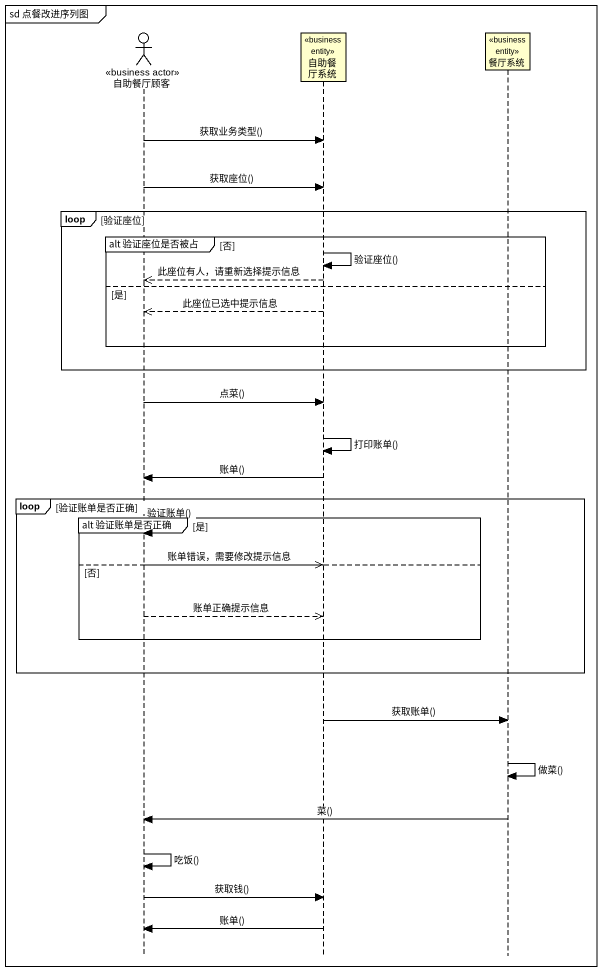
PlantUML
@startuml
mainframe sd 点餐改进序列图
hide footbox
actor 自助餐厅顾客 <<business actor>>
participant 自助餐厅系统 <<business entity>>
participant 餐厅系统 <<business entity>>

自助餐厅顾客 -> 自助餐厅系统 : 获取业务类型()
自助餐厅顾客 -> 自助餐厅系统 : 获取座位()
loop 验证座位
  group alt 验证座位是否被占 [否]
    自助餐厅系统 -> 自助餐厅系统 : 验证座位()
    自助餐厅系统 -->> 自助餐厅顾客 : 此座位有人，请重新选择提示信息
  else 是
    自助餐厅系统 -->> 自助餐厅顾客 : 此座位已选中提示信息
  end
end
自助餐厅顾客 -> 自助餐厅系统 : 点菜()
自助餐厅系统 -> 自助餐厅系统 : 打印账单()
自助餐厅系统 -> 自助餐厅顾客 : 账单()
loop 验证账单是否正确
  group alt 验证账单是否正确 [是]
    自助餐厅顾客 -> 自助餐厅顾客 : 验证账单()
  else 否
    自助餐厅顾客 -->> 自助餐厅系统 : 账单错误，需要修改提示信息
    自助餐厅顾客 -->> 自助餐厅系统 : 账单正确提示信息
  end
end
自助餐厅系统 -> 餐厅系统 : 获取账单()
餐厅系统 -> 餐厅系统 : 做菜()
餐厅系统 -> 自助餐厅顾客 : 菜()
自助餐厅顾客 -> 自助餐厅顾客 : 吃饭()
自助餐厅顾客 -> 自助餐厅系统 : 获取钱()
自助餐厅系统 -> 自助餐厅顾客 : 账单()
@enduml
